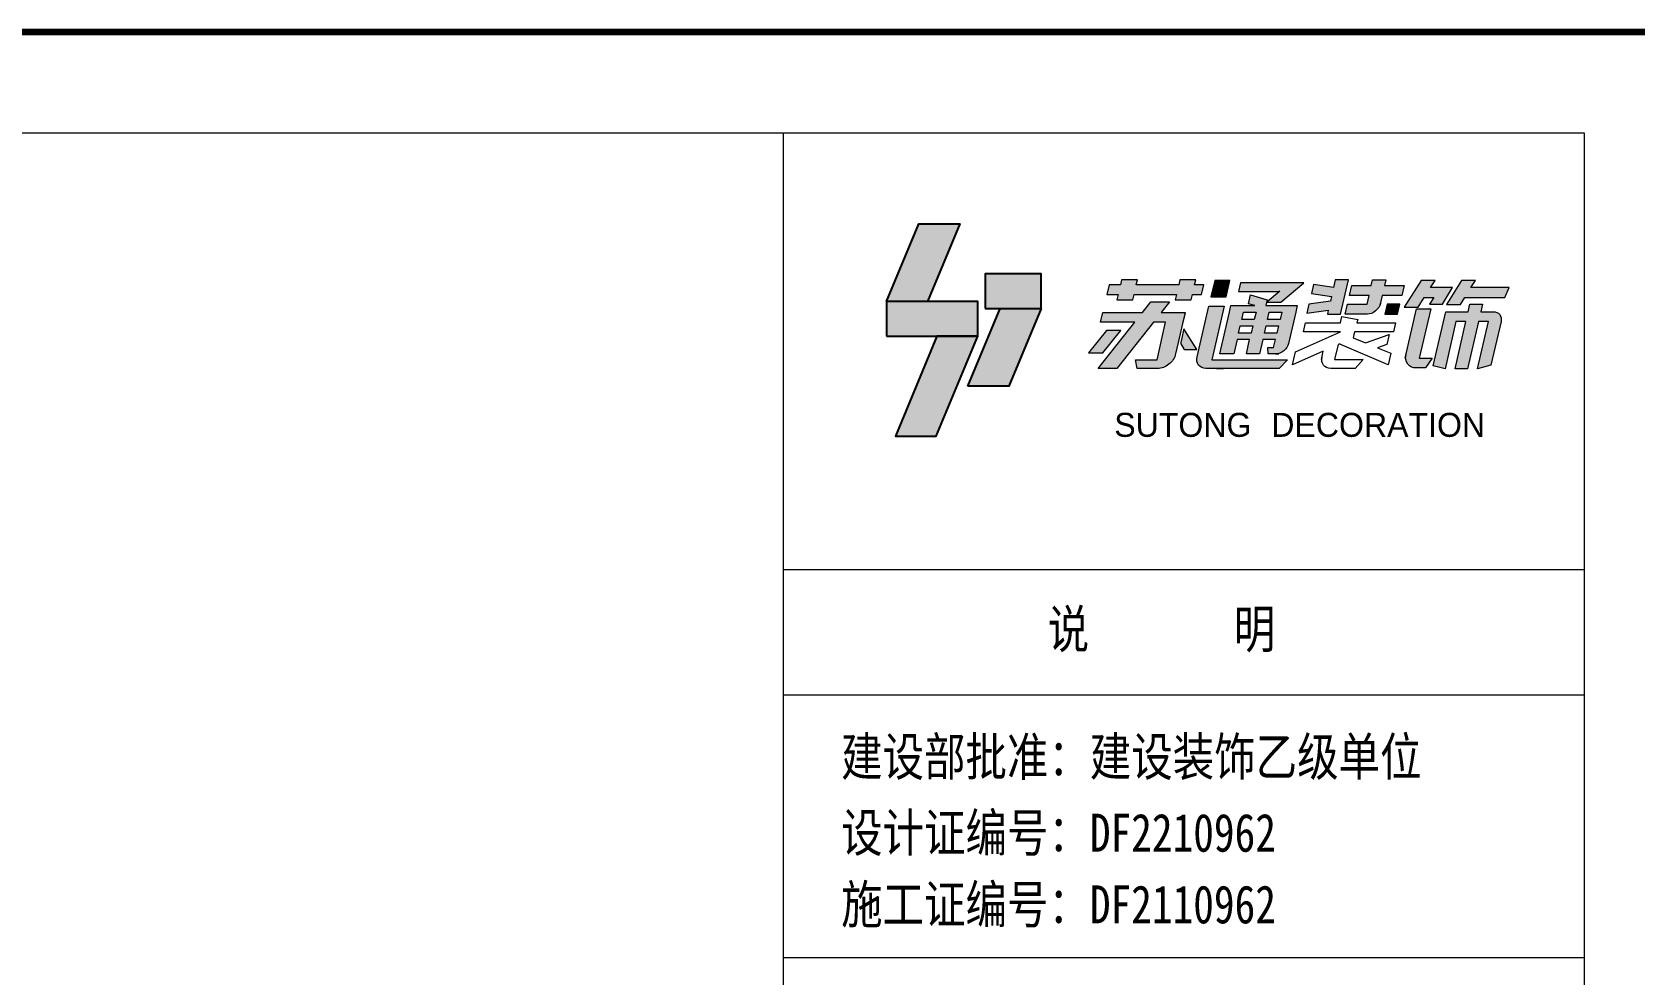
# Model space of a CAD drawing. Header units: millimetres. Extents: x 44393 to 91220, y 25301 to 41858.
# Drawn here: x 63234 to 67667, y 39252 to 41858 of the extents above; entities that cross this region are included whole.
import ezdxf

# ---------------------------------------------------------------- set-up
doc = ezdxf.new("R2010")
doc.units = ezdxf.units.MM
doc.layers.add('图层 1', color=7, linetype='Continuous')
doc.layers.add('目录', color=50, linetype='Continuous')
doc.layers.add('图框', color=165, linetype='Continuous', lineweight=0)
doc.styles.get("Standard").update_dxf_attribs({"font": ''})
doc.styles.add('黑体', font='simhei.ttf')
doc.styles.get('Standard').set_extended_font_data('SimSun')

# ---------------------------------------------------------------- blocks, each defined once
blk = doc.blocks.new('block 3')
at = {"layer": '图层 1', "lineweight": 0}
for points in [[(57.88, -37.72), (51.95, -51.96), (44.46, -51.96), (50.39, -37.72), (57.88, -37.72)], [(61.19, -58.31), (44.46, -58.31), (44.46, -51.96), (61.19, -51.96), (61.19, -58.31)], [(61.19, -58.31), (53.57, -76.65), (46.09, -76.65), (53.7, -58.31), (61.19, -58.31)]]:
    blk.add_lwpolyline(points, dxfattribs=at)
blk = doc.blocks.new('block 4')
at = {"layer": '图层 1', "lineweight": 0}
for points in [[(62.55, -46.89), (72.79, -46.89), (72.79, -53.24), (62.55, -53.24), (62.55, -46.89)], [(59.38, -67.48), (65.31, -53.24), (72.79, -53.24), (66.87, -67.48), (59.38, -67.48)]]:
    blk.add_lwpolyline(points, dxfattribs=at)
blk = doc.blocks.new('block 2')
at = {"layer": '图层 1'}
for name in ['block 3', 'block 4']:
    blk.add_blockref(name, (0, 0), dxfattribs=at)
blk = doc.blocks.new('block 6')
at = {"layer": '图层 1', "true_color": 0x717071}
h = blk.add_hatch(color=8, dxfattribs=at)
h.dxf.hatch_style = 2
h.paths.add_polyline_path([(107.88, -43.58), (104.43, -43.58), (103.57, -47.3), (107.02, -47.3)])
h = blk.add_hatch(color=8, dxfattribs=at)
h.dxf.hatch_style = 2
edge = h.paths.add_edge_path()
edge.add_spline(control_points=[(122.79, -50.73), (122.79, -50.73), (122.79, -50.73), (122.79, -50.73), (122.95, -50.01), (122.95, -50.01), (122.95, -50.01), (123.12, -49.29), (123.12, -49.29), (123.12, -49.29), (116, -49.29), (116, -49.29), (116, -49.29), (116.3, -47.96), (116.3, -47.96), (116.3, -47.96), (112.54, -46.82), (112.54, -46.82), (112.54, -46.82), (112.07, -48.86), (112.07, -48.86), (112.07, -48.86), (113.5, -49.29), (113.5, -49.29), (113.5, -49.29), (108.09, -49.29), (108.09, -49.29), (108.09, -49.29), (107.76, -50.73), (107.76, -50.73), (107.76, -50.73), (107.76, -50.73), (107.76, -50.73), (107.76, -50.73), (105.57, -60.22), (105.57, -60.22), (105.57, -60.22), (108.73, -60.22), (108.73, -60.22), (108.73, -60.22), (109.49, -56.94), (109.49, -56.94), (109.49, -56.94), (112.34, -56.94), (112.34, -56.94), (112.34, -56.94), (111.59, -60.22), (111.59, -60.22), (111.59, -60.22), (114.58, -60.22), (114.58, -60.22), (114.58, -60.22), (115.34, -56.94), (115.34, -56.94), (115.34, -56.94), (118.19, -56.94), (118.19, -56.94), (118.19, -56.94), (117.77, -58.78), (117.77, -58.78), (117.77, -58.78), (116.42, -58.78), (116.42, -58.78), (116.42, -58.78), (116.56, -60.22), (116.56, -60.22), (116.56, -60.22), (117.44, -60.22), (117.44, -60.22), (117.44, -60.22), (118.98, -60.22), (118.98, -60.22), (118.98, -60.22), (118.23, -60.22), (118.23, -60.22), (118.84, -60.22), (119.5, -59.99), (120.07, -59.52), (120.63, -59.06), (121, -58.46), (121.14, -57.85), (121.14, -57.85), (122.79, -50.73), (122.79, -50.73)], knot_values=[-1, -1, 0, 0, 0, 0, 1, 1, 1, 2, 2, 2, 3, 3, 3, 4, 4, 4, 5, 5, 5, 6, 6, 6, 7, 7, 7, 8, 8, 8, 9, 9, 9, 10, 10, 10, 11, 11, 11, 12, 12, 12, 13, 13, 13, 14, 14, 14, 15, 15, 15, 16, 16, 16, 17, 17, 17, 18, 18, 18, 19, 19, 19, 20, 20, 20, 21, 21, 21, 22, 22, 22, 23, 23, 23, 24, 24, 24, 25, 25, 25, 26, 26, 26, 27, 27, 27, 27], degree=3, periodic=0)
h.paths.add_polyline_path([(116.77, -50.73), (119.63, -50.73), (119.24, -52.39), (116.39, -52.39)])
h.paths.add_polyline_path([(116.06, -53.83), (118.91, -53.83), (118.52, -55.5), (115.67, -55.5)])
h.paths.add_polyline_path([(110.92, -50.73), (113.78, -50.73), (113.39, -52.39), (110.54, -52.39)])
h.paths.add_polyline_path([(110.21, -53.83), (113.06, -53.83), (112.68, -55.5), (109.82, -55.5)])
h = blk.add_hatch(color=8, dxfattribs=at)
h.dxf.hatch_style = 2
h.paths.add_polyline_path([(119.17, -46.01), (116.22, -48.53), (119.43, -48.53), (124.58, -44.14), (122.99, -44.14), (121.37, -44.14), (110.27, -44.14), (109.82, -46.09), (119.01, -46.09)])
h = blk.add_hatch(color=8, dxfattribs=at)
h.dxf.hatch_style = 2
edge = h.paths.add_edge_path()
edge.add_spline(control_points=[(103.08, -49.44), (103.08, -49.44), (103.08, -49.44), (103.08, -49.44), (100.43, -60.91), (100.43, -60.91), (100.28, -61.57), (100.38, -62.24), (100.77, -62.75), (101.16, -63.26), (101.77, -63.51), (102.43, -63.51), (102.43, -63.51), (106.39, -63.51), (106.39, -63.51), (106.39, -63.51), (104.81, -63.51), (104.81, -63.51), (104.81, -63.51), (119.01, -63.51), (119.01, -63.51), (119.01, -63.51), (120.91, -61.52), (120.91, -61.52), (120.91, -61.52), (103.74, -61.52), (103.74, -61.52), (103.74, -61.52), (106.53, -49.44), (106.53, -49.44), (106.53, -49.44), (103.08, -49.44), (103.08, -49.44)], knot_values=[-1, -1, 0, 0, 0, 0, 1, 1, 1, 2, 2, 2, 3, 3, 3, 4, 4, 4, 5, 5, 5, 6, 6, 6, 7, 7, 7, 8, 8, 8, 9, 9, 9, 10, 10, 10, 10], degree=3, periodic=0)
at = {"layer": '图层 1', "lineweight": 0}
for points in [[(107.88, -43.58), (104.43, -43.58), (103.57, -47.3), (107.02, -47.3), (107.88, -43.58)], [(119.17, -46.01), (116.22, -48.53), (119.43, -48.53), (124.58, -44.14), (122.99, -44.14), (121.37, -44.14), (110.27, -44.14), (109.82, -46.09), (119.01, -46.09), (119.17, -46.01)], [(110.92, -50.73), (113.78, -50.73), (113.39, -52.39), (110.54, -52.39), (110.92, -50.73)], [(116.77, -50.73), (119.63, -50.73), (119.24, -52.39), (116.39, -52.39), (116.77, -50.73)], [(110.21, -53.83), (113.06, -53.83), (112.68, -55.5), (109.82, -55.5), (110.21, -53.83)], [(116.06, -53.83), (118.91, -53.83), (118.52, -55.5), (115.67, -55.5), (116.06, -53.83)]]:
    blk.add_lwpolyline(points, dxfattribs=at)
for points, knots in [([(105.57, -60.22), (105.57, -60.22), (108.73, -60.22), (108.73, -60.22), (108.73, -60.22), (109.49, -56.94), (109.49, -56.94), (109.49, -56.94), (112.34, -56.94), (112.34, -56.94), (112.34, -56.94), (111.59, -60.22), (111.59, -60.22), (111.59, -60.22), (114.58, -60.22), (114.58, -60.22), (114.58, -60.22), (115.34, -56.94), (115.34, -56.94), (115.34, -56.94), (118.19, -56.94), (118.19, -56.94), (118.19, -56.94), (117.77, -58.78), (117.77, -58.78), (117.77, -58.78), (116.42, -58.78), (116.42, -58.78), (116.42, -58.78), (116.56, -60.22), (116.56, -60.22), (116.56, -60.22), (117.44, -60.22), (117.44, -60.22), (117.44, -60.22), (118.98, -60.22), (118.98, -60.22), (118.98, -60.22), (118.23, -60.22), (118.23, -60.22), (118.84, -60.22), (119.5, -59.99), (120.07, -59.52), (120.63, -59.06), (121, -58.46), (121.14, -57.85), (121.14, -57.85), (122.79, -50.73), (122.79, -50.73), (122.79, -50.73), (122.95, -50.01), (122.95, -50.01), (122.95, -50.01), (123.12, -49.29), (123.12, -49.29), (123.12, -49.29), (116, -49.29), (116, -49.29), (116, -49.29), (116.3, -47.96), (116.3, -47.96), (116.3, -47.96), (112.54, -46.82), (112.54, -46.82), (112.54, -46.82), (112.07, -48.86), (112.07, -48.86), (112.07, -48.86), (113.5, -49.29), (113.5, -49.29), (113.5, -49.29), (108.09, -49.29), (108.09, -49.29), (108.09, -49.29), (107.76, -50.73), (107.76, -50.73), (107.76, -50.73), (107.76, -50.73), (107.76, -50.73), (107.76, -50.73), (105.57, -60.22), (105.57, -60.22)], [0, 0, 0, 0, 1, 1, 1, 2, 2, 2, 3, 3, 3, 4, 4, 4, 5, 5, 5, 6, 6, 6, 7, 7, 7, 8, 8, 8, 9, 9, 9, 10, 10, 10, 11, 11, 11, 12, 12, 12, 13, 13, 13, 14, 14, 14, 15, 15, 15, 16, 16, 16, 17, 17, 17, 18, 18, 18, 19, 19, 19, 20, 20, 20, 21, 21, 21, 22, 22, 22, 23, 23, 23, 24, 24, 24, 25, 25, 25, 26, 26, 26, 27, 27, 27, 27]), ([(103.74, -61.52), (103.74, -61.52), (106.53, -49.44), (106.53, -49.44), (106.53, -49.44), (103.08, -49.44), (103.08, -49.44), (103.08, -49.44), (100.43, -60.91), (100.43, -60.91), (100.28, -61.57), (100.38, -62.24), (100.77, -62.75), (101.16, -63.26), (101.77, -63.51), (102.43, -63.51), (102.43, -63.51), (106.39, -63.51), (106.39, -63.51), (106.39, -63.51), (104.81, -63.51), (104.81, -63.51), (104.81, -63.51), (119.01, -63.51), (119.01, -63.51), (119.01, -63.51), (120.91, -61.52), (120.91, -61.52), (120.91, -61.52), (103.74, -61.52), (103.74, -61.52)], [0, 0, 0, 0, 1, 1, 1, 2, 2, 2, 3, 3, 3, 4, 4, 4, 5, 5, 5, 6, 6, 6, 7, 7, 7, 8, 8, 8, 9, 9, 9, 10, 10, 10, 10])]:
    blk.add_open_spline(points, degree=3, knots=knots, dxfattribs=at)
blk = doc.blocks.new('block 8')
at = {"layer": '图层 1', "true_color": 0x717071}
h = blk.add_hatch(color=8, dxfattribs=at)
h.dxf.hatch_style = 2
h.paths.add_polyline_path([(79.87, -54.88), (75.83, -60), (79.1, -60), (83.15, -54.88)])
at = {"layer": '图层 1', "lineweight": 0}
blk.add_lwpolyline([(79.87, -54.88), (75.83, -60), (79.1, -60), (83.15, -54.88), (79.87, -54.88)], dxfattribs=at)
blk = doc.blocks.new('block 7')
at = {"layer": '图层 1', "true_color": 0x717071}
h = blk.add_hatch(color=8, dxfattribs=at)
h.dxf.hatch_style = 2
h.paths.add_polyline_path([(99.86, -44.58), (100.11, -43.48), (96.52, -43.48), (96.26, -44.58), (86.64, -44.58), (86.9, -43.48), (83.3, -43.48), (83.05, -44.58), (80.48, -44.58), (79.99, -46.73), (82.55, -46.73), (82.27, -47.94), (85.87, -47.94), (86.15, -46.73), (95.77, -46.73), (95.49, -47.94), (99.08, -47.94), (99.36, -46.73), (101.45, -46.73), (101.94, -44.58)])
h = blk.add_hatch(color=8, dxfattribs=at)
h.dxf.hatch_style = 2
edge = h.paths.add_edge_path()
edge.add_spline(control_points=[(78, -63.51), (78, -63.51), (78, -63.51), (78, -63.51), (82.27, -63.51), (82.27, -63.51), (82.27, -63.51), (90.57, -53.01), (90.57, -53.01), (90.57, -53.01), (93.31, -53.01), (93.31, -53.01), (93.31, -53.01), (91.35, -61.52), (91.35, -61.52), (91.35, -61.52), (86.47, -61.52), (86.47, -61.52), (86.47, -61.52), (86.87, -63.51), (86.87, -63.51), (86.87, -63.51), (90.89, -63.51), (90.89, -63.51), (90.89, -63.51), (91.52, -63.51), (91.52, -63.51), (92.36, -63.51), (93.27, -63.19), (94.06, -62.55), (94.85, -61.91), (95.37, -61.06), (95.56, -60.22), (95.56, -60.22), (96.16, -57.64), (96.16, -57.64), (96.16, -57.64), (97.23, -53.01), (97.23, -53.01), (97.23, -53.01), (97.7, -50.96), (97.7, -50.96), (97.7, -50.96), (97.74, -50.81), (97.74, -50.81), (97.74, -50.81), (92.31, -50.81), (92.31, -50.81), (92.31, -50.81), (94.21, -48.41), (94.21, -48.41), (94.21, -48.41), (89.94, -48.41), (89.94, -48.41), (89.94, -48.41), (88.04, -50.81), (88.04, -50.81), (88.04, -50.81), (79.04, -50.81), (79.04, -50.81), (79.04, -50.81), (78.54, -53.01), (78.54, -53.01), (78.54, -53.01), (86.3, -53.01), (86.3, -53.01), (86.3, -53.01), (78, -63.51), (78, -63.51)], knot_values=[-1, -1, 0, 0, 0, 0, 1, 1, 1, 2, 2, 2, 3, 3, 3, 4, 4, 4, 5, 5, 5, 6, 6, 6, 7, 7, 7, 8, 8, 8, 9, 9, 9, 10, 10, 10, 11, 11, 11, 12, 12, 12, 13, 13, 13, 14, 14, 14, 15, 15, 15, 16, 16, 16, 17, 17, 17, 18, 18, 18, 19, 19, 19, 20, 20, 20, 21, 21, 21, 22, 22, 22, 22], degree=3, periodic=0)
at = {"layer": '图层 1', "lineweight": 0}
blk.add_lwpolyline([(99.86, -44.58), (100.11, -43.48), (96.52, -43.48), (96.26, -44.58), (86.64, -44.58), (86.9, -43.48), (83.3, -43.48), (83.05, -44.58), (80.48, -44.58), (79.99, -46.73), (82.55, -46.73), (82.27, -47.94), (85.87, -47.94), (86.15, -46.73), (95.77, -46.73), (95.49, -47.94), (99.08, -47.94), (99.36, -46.73), (101.45, -46.73), (101.94, -44.58), (99.86, -44.58)], dxfattribs=at)
blk.add_open_spline([(94.21, -48.41), (94.21, -48.41), (89.94, -48.41), (89.94, -48.41), (89.94, -48.41), (88.04, -50.81), (88.04, -50.81), (88.04, -50.81), (79.04, -50.81), (79.04, -50.81), (79.04, -50.81), (78.54, -53.01), (78.54, -53.01), (78.54, -53.01), (86.3, -53.01), (86.3, -53.01), (86.3, -53.01), (78, -63.51), (78, -63.51), (78, -63.51), (82.27, -63.51), (82.27, -63.51), (82.27, -63.51), (90.57, -53.01), (90.57, -53.01), (90.57, -53.01), (93.31, -53.01), (93.31, -53.01), (93.31, -53.01), (91.35, -61.52), (91.35, -61.52), (91.35, -61.52), (86.47, -61.52), (86.47, -61.52), (86.47, -61.52), (86.87, -63.51), (86.87, -63.51), (86.87, -63.51), (90.89, -63.51), (90.89, -63.51), (90.89, -63.51), (91.52, -63.51), (91.52, -63.51), (92.36, -63.51), (93.27, -63.19), (94.06, -62.55), (94.85, -61.91), (95.37, -61.06), (95.56, -60.22), (95.56, -60.22), (96.16, -57.64), (96.16, -57.64), (96.16, -57.64), (97.23, -53.01), (97.23, -53.01), (97.23, -53.01), (97.7, -50.96), (97.7, -50.96), (97.7, -50.96), (97.74, -50.81), (97.74, -50.81), (97.74, -50.81), (92.31, -50.81), (92.31, -50.81), (92.31, -50.81), (94.21, -48.41), (94.21, -48.41)], degree=3, knots=[0, 0, 0, 0, 1, 1, 1, 2, 2, 2, 3, 3, 3, 4, 4, 4, 5, 5, 5, 6, 6, 6, 7, 7, 7, 8, 8, 8, 9, 9, 9, 10, 10, 10, 11, 11, 11, 12, 12, 12, 13, 13, 13, 14, 14, 14, 15, 15, 15, 16, 16, 16, 17, 17, 17, 18, 18, 18, 19, 19, 19, 20, 20, 20, 21, 21, 21, 22, 22, 22, 22], dxfattribs=at)
at = {"layer": '图层 1'}
blk.add_blockref('block 8', (0, 0), dxfattribs=at)
blk = doc.blocks.new('block 9')
at = {"layer": '图层 1', "true_color": 0x717071}
h = blk.add_hatch(color=8, dxfattribs=at)
h.dxf.hatch_style = 2
h.paths.add_polyline_path([(151.91, -47.42), (154.05, -47.42), (153.1, -48.96), (156, -48.96), (158.26, -45.22), (155.92, -45.22), (153.34, -45.22), (154.4, -43.58), (151.21, -43.58), (147.32, -49.61), (150.5, -49.61)])
h = blk.add_hatch(color=8, dxfattribs=at)
h.dxf.hatch_style = 2
h.paths.add_polyline_path([(161.12, -47.42), (170.17, -47.42), (171.14, -45.22), (162.48, -45.22), (163.49, -43.58), (160.31, -43.58), (156.95, -49.03), (160.14, -49.03)])
h = blk.add_hatch(color=8, dxfattribs=at)
h.dxf.hatch_style = 2
edge = h.paths.add_edge_path()
edge.add_spline(control_points=[(147.55, -61.2), (147.55, -61.2), (147.55, -61.2), (147.55, -61.2), (147.55, -61.2), (147.55, -61.2), (147.55, -61.2), (147.75, -60.37), (147.75, -60.37), (147.57, -61.14), (147.69, -61.92), (148.14, -62.51), (148.6, -63.11), (149.31, -63.4), (150.08, -63.4), (150.08, -63.4), (152.16, -63.4), (152.16, -63.4), (152.16, -63.4), (153.72, -61.2), (153.72, -61.2), (153.72, -61.2), (150.77, -61.2), (150.77, -61.2), (150.77, -61.2), (153.36, -49.98), (153.36, -49.98), (153.36, -49.98), (150.15, -49.98), (150.15, -49.98), (150.15, -49.98), (147.55, -61.2), (147.55, -61.2)], knot_values=[-1, -1, 0, 0, 0, 0, 1, 1, 1, 2, 2, 2, 3, 3, 3, 4, 4, 4, 5, 5, 5, 6, 6, 6, 7, 7, 7, 8, 8, 8, 9, 9, 9, 10, 10, 10, 10], degree=3, periodic=0)
h = blk.add_hatch(color=8, dxfattribs=at)
h.dxf.hatch_style = 2
edge = h.paths.add_edge_path()
edge.add_spline(control_points=[(159.58, -50.67), (159.58, -50.67), (159.58, -50.67), (159.58, -50.67), (156.75, -50.67), (156.75, -50.67), (156.75, -50.67), (153.92, -62.92), (153.92, -62.92), (153.92, -62.92), (156.6, -63.57), (156.6, -63.57), (156.6, -63.57), (159.07, -52.88), (159.07, -52.88), (159.07, -52.88), (161.34, -52.88), (161.34, -52.88), (161.34, -52.88), (158.88, -63.57), (158.88, -63.57), (158.88, -63.57), (161.7, -63.57), (161.7, -63.57), (161.7, -63.57), (164.17, -52.88), (164.17, -52.88), (164.17, -52.88), (166.45, -52.88), (166.45, -52.88), (166.45, -52.88), (163.98, -63.57), (163.98, -63.57), (163.98, -63.57), (166.99, -62.78), (166.99, -62.78), (166.99, -62.78), (169.28, -52.87), (169.28, -52.87), (169.41, -52.31), (169.32, -51.74), (168.99, -51.31), (168.66, -50.88), (168.14, -50.67), (167.58, -50.67), (167.58, -50.67), (166.96, -50.67), (166.96, -50.67), (166.96, -50.67), (166.96, -50.67), (166.96, -50.67), (166.96, -50.67), (164.68, -50.67), (164.68, -50.67), (164.68, -50.67), (165.08, -48.96), (165.08, -48.96), (165.08, -48.96), (162.25, -48.96), (162.25, -48.96), (162.25, -48.96), (161.85, -50.67), (161.85, -50.67), (161.85, -50.67), (159.58, -50.67), (159.58, -50.67), (159.58, -50.67), (159.58, -50.67), (159.58, -50.67)], knot_values=[-1, -1, 0, 0, 0, 0, 1, 1, 1, 2, 2, 2, 3, 3, 3, 4, 4, 4, 5, 5, 5, 6, 6, 6, 7, 7, 7, 8, 8, 8, 9, 9, 9, 10, 10, 10, 11, 11, 11, 12, 12, 12, 13, 13, 13, 14, 14, 14, 15, 15, 15, 16, 16, 16, 17, 17, 17, 18, 18, 18, 19, 19, 19, 20, 20, 20, 21, 21, 21, 22, 22, 22, 22], degree=3, periodic=0)
at = {"layer": '图层 1', "lineweight": 0}
for points in [[(151.91, -47.42), (154.05, -47.42), (153.1, -48.96), (156, -48.96), (158.26, -45.22), (155.92, -45.22), (155.92, -45.22), (153.34, -45.22), (154.4, -43.58), (151.21, -43.58), (147.32, -49.61), (150.5, -49.61), (151.91, -47.42)], [(161.12, -47.42), (170.17, -47.42), (171.14, -45.22), (162.48, -45.22), (163.49, -43.58), (160.31, -43.58), (156.95, -49.03), (160.14, -49.03), (161.12, -47.42)]]:
    blk.add_lwpolyline(points, dxfattribs=at)
for points, knots in [([(153.36, -49.98), (153.36, -49.98), (150.15, -49.98), (150.15, -49.98), (150.15, -49.98), (147.55, -61.2), (147.55, -61.2), (147.55, -61.2), (147.55, -61.2), (147.55, -61.2), (147.55, -61.2), (147.75, -60.37), (147.75, -60.37), (147.57, -61.14), (147.69, -61.92), (148.14, -62.51), (148.6, -63.11), (149.31, -63.4), (150.08, -63.4), (150.08, -63.4), (152.16, -63.4), (152.16, -63.4), (152.16, -63.4), (153.72, -61.2), (153.72, -61.2), (153.72, -61.2), (150.77, -61.2), (150.77, -61.2), (150.77, -61.2), (153.36, -49.98), (153.36, -49.98)], [0, 0, 0, 0, 1, 1, 1, 2, 2, 2, 3, 3, 3, 4, 4, 4, 5, 5, 5, 6, 6, 6, 7, 7, 7, 8, 8, 8, 9, 9, 9, 10, 10, 10, 10]), ([(166.96, -50.67), (166.96, -50.67), (164.68, -50.67), (164.68, -50.67), (164.68, -50.67), (165.08, -48.96), (165.08, -48.96), (165.08, -48.96), (162.25, -48.96), (162.25, -48.96), (162.25, -48.96), (161.85, -50.67), (161.85, -50.67), (161.85, -50.67), (159.58, -50.67), (159.58, -50.67), (159.58, -50.67), (159.58, -50.67), (159.58, -50.67), (159.58, -50.67), (156.75, -50.67), (156.75, -50.67), (156.75, -50.67), (153.92, -62.92), (153.92, -62.92), (153.92, -62.92), (156.6, -63.57), (156.6, -63.57), (156.6, -63.57), (159.07, -52.88), (159.07, -52.88), (159.07, -52.88), (161.34, -52.88), (161.34, -52.88), (161.34, -52.88), (158.88, -63.57), (158.88, -63.57), (158.88, -63.57), (161.7, -63.57), (161.7, -63.57), (161.7, -63.57), (164.17, -52.88), (164.17, -52.88), (164.17, -52.88), (166.45, -52.88), (166.45, -52.88), (166.45, -52.88), (163.98, -63.57), (163.98, -63.57), (163.98, -63.57), (166.99, -62.78), (166.99, -62.78), (166.99, -62.78), (169.28, -52.87), (169.28, -52.87), (169.41, -52.31), (169.32, -51.74), (168.99, -51.31), (168.66, -50.88), (168.14, -50.67), (167.58, -50.67), (167.58, -50.67), (166.96, -50.67), (166.96, -50.67), (166.96, -50.67), (166.96, -50.67), (166.96, -50.67)], [0, 0, 0, 0, 1, 1, 1, 2, 2, 2, 3, 3, 3, 4, 4, 4, 5, 5, 5, 6, 6, 6, 7, 7, 7, 8, 8, 8, 9, 9, 9, 10, 10, 10, 11, 11, 11, 12, 12, 12, 13, 13, 13, 14, 14, 14, 15, 15, 15, 16, 16, 16, 17, 17, 17, 18, 18, 18, 19, 19, 19, 20, 20, 20, 21, 21, 21, 22, 22, 22, 22])]:
    blk.add_open_spline(points, degree=3, knots=knots, dxfattribs=at)
blk = doc.blocks.new('block 10')
at = {"layer": '图层 1', "true_color": 0x717071}
h = blk.add_hatch(color=8, dxfattribs=at)
h.dxf.hatch_style = 2
edge = h.paths.add_edge_path()
edge.add_spline(control_points=[(146.83, -46.97), (146.83, -46.97), (146.83, -46.97), (146.83, -46.97), (147.33, -44.76), (147.33, -44.76), (147.33, -44.76), (142.89, -44.76), (142.89, -44.76), (142.89, -44.76), (143.19, -43.48), (143.19, -43.48), (143.19, -43.48), (140.19, -43.48), (140.19, -43.48), (140.19, -43.48), (139.9, -44.76), (139.9, -44.76), (139.9, -44.76), (135.45, -44.76), (135.45, -44.76), (135.45, -44.76), (134.94, -46.97), (134.94, -46.97), (134.94, -46.97), (139.39, -46.97), (139.39, -46.97), (139.39, -46.97), (138.93, -48.93), (138.93, -48.93), (138.93, -48.93), (134.49, -48.93), (134.49, -48.93), (134.49, -48.93), (133.96, -51.21), (133.96, -51.21), (133.96, -51.21), (139, -51.21), (139, -51.21), (139.62, -51.21), (140.29, -50.97), (140.86, -50.5), (141.44, -50.03), (141.82, -49.42), (141.96, -48.81), (141.96, -48.81), (141.93, -48.93), (141.93, -48.93), (141.93, -48.93), (142.38, -46.97), (142.38, -46.97), (142.38, -46.97), (143.93, -46.97), (143.93, -46.97), (143.93, -46.97), (146.83, -46.97), (146.83, -46.97)], knot_values=[-1, -1, 0, 0, 0, 0, 1, 1, 1, 2, 2, 2, 3, 3, 3, 4, 4, 4, 5, 5, 5, 6, 6, 6, 7, 7, 7, 8, 8, 8, 9, 9, 9, 10, 10, 10, 11, 11, 11, 12, 12, 12, 13, 13, 13, 14, 14, 14, 15, 15, 15, 16, 16, 16, 17, 17, 17, 18, 18, 18, 18], degree=3, periodic=0)
h = blk.add_hatch(color=8, dxfattribs=at)
h.dxf.hatch_style = 2
h.paths.add_polyline_path([(142.95, -51.21), (145.85, -51.21), (146.37, -48.93), (143.48, -48.93)])
at = {"layer": '图层 1', "lineweight": 0}
blk.add_lwpolyline([(142.95, -51.21), (145.85, -51.21), (146.37, -48.93), (143.48, -48.93), (142.95, -51.21)], dxfattribs=at)
blk.add_open_spline([(142.89, -44.76), (142.89, -44.76), (143.19, -43.48), (143.19, -43.48), (143.19, -43.48), (140.19, -43.48), (140.19, -43.48), (140.19, -43.48), (139.9, -44.76), (139.9, -44.76), (139.9, -44.76), (135.45, -44.76), (135.45, -44.76), (135.45, -44.76), (134.94, -46.97), (134.94, -46.97), (134.94, -46.97), (139.39, -46.97), (139.39, -46.97), (139.39, -46.97), (138.93, -48.93), (138.93, -48.93), (138.93, -48.93), (134.49, -48.93), (134.49, -48.93), (134.49, -48.93), (133.96, -51.21), (133.96, -51.21), (133.96, -51.21), (139, -51.21), (139, -51.21), (139.62, -51.21), (140.29, -50.97), (140.86, -50.5), (141.44, -50.03), (141.82, -49.42), (141.96, -48.81), (141.96, -48.81), (141.93, -48.93), (141.93, -48.93), (141.93, -48.93), (142.38, -46.97), (142.38, -46.97), (142.38, -46.97), (143.93, -46.97), (143.93, -46.97), (143.93, -46.97), (146.83, -46.97), (146.83, -46.97), (146.83, -46.97), (147.33, -44.76), (147.33, -44.76), (147.33, -44.76), (142.89, -44.76), (142.89, -44.76)], degree=3, knots=[0, 0, 0, 0, 1, 1, 1, 2, 2, 2, 3, 3, 3, 4, 4, 4, 5, 5, 5, 6, 6, 6, 7, 7, 7, 8, 8, 8, 9, 9, 9, 10, 10, 10, 11, 11, 11, 12, 12, 12, 13, 13, 13, 14, 14, 14, 15, 15, 15, 16, 16, 16, 17, 17, 17, 18, 18, 18, 18], dxfattribs=at)
blk = doc.blocks.new('block 12')
at = {"layer": '图层 1', "true_color": 0x717071}
h = blk.add_hatch(color=8, dxfattribs=at)
h.dxf.hatch_style = 2
h.paths.add_polyline_path([(100.36, -59.2), (97.42, -54.55), (96.71, -57.64), (96.68, -57.77), (97.5, -59.2)])
at = {"layer": '图层 1', "lineweight": 0}
blk.add_lwpolyline([(100.36, -59.2), (97.42, -54.55), (96.71, -57.64), (96.68, -57.77), (97.5, -59.2), (100.36, -59.2)], dxfattribs=at)

msp = doc.modelspace()

# ---------------------------------------------------------------- hatches: boundary and pattern name
h = msp.add_hatch(color=256)
h.set_gradient(color1=(179, 44, 20), color2=(242, 152, 136), rotation=75, one_color=1, tint=0.74, name='CYLINDER')
h.paths.add_polyline_path([(65710.5, 41113.3), (65597.6, 41113.3), (65687, 41327.9), (65799.8, 41327.9)])
h = msp.add_hatch(color=256)
h.set_gradient(color1=(191, 137, 13), color2=(247, 217, 145), rotation=180, one_color=1, tint=0.77)
h.paths.add_polyline_path([(65870.3, 41093.9), (66024.6, 41093.9), (66024.6, 41189.7), (65870.3, 41189.7)])
h = msp.add_hatch(color=256)
h.set_gradient(color1=(196, 29, 14), color2=(248, 158, 150), one_color=1, tint=0.78, name='CYLINDER')
h.paths.add_polyline_path([(65597.6, 41017.6), (65849.7, 41017.6), (65849.7, 41113.3), (65597.6, 41113.3)])
h = msp.add_hatch(color=256)
h.set_gradient(color1=(191, 137, 13), color2=(247, 217, 145), rotation=270, one_color=1, tint=0.77)
h.paths.add_polyline_path([(65822.4, 40879.4), (65911.8, 41093.9), (66024.6, 41093.9), (65935.3, 40879.4)])
h = msp.add_hatch(color=256)
h.set_gradient(color1=(184, 45, 20), color2=(243, 164, 149), rotation=180, one_color=1, tint=0.77)
h.paths.add_polyline_path([(65736.8, 41017.6), (65622.1, 40741.1), (65734.9, 40741.1), (65849.7, 41017.6)])
at = {"layer": '图层 1', "true_color": 0x717071}
h = msp.add_hatch(color=8, dxfattribs=at)
h.dxf.hatch_style = 2
h.paths.add_polyline_path([(66824.7, 41114.6), (66765.5, 41106.2), (66759.7, 41081.4), (66818.9, 41089.7), (66816.4, 41078.6), (66852.9, 41078.6), (66874.7, 41172.9), (66838.1, 41172.9), (66833.4, 41152.3), (66778, 41160.6), (66772.3, 41135.8), (66827.6, 41127.4)])

# ---------------------------------------------------------------- linework, layer by layer
at = {"color": 1, "lineweight": 90}
msp.add_lwpolyline([(44393.2, 25301.3), (67806.7, 25301.3), (67806.7, 41858), (44393.2, 41858)], close=True, dxfattribs=at)
for points in [[(65710.5, 41113.3), (65597.6, 41113.3), (65687, 41327.9), (65799.8, 41327.9)], [(65870.3, 41093.9), (66024.6, 41093.9), (66024.6, 41189.7), (65870.3, 41189.7)], [(65597.6, 41017.6), (65849.7, 41017.6), (65849.7, 41113.3), (65597.6, 41113.3)], [(65822.4, 40879.4), (65911.8, 41093.9), (66024.6, 41093.9), (65935.3, 40879.4)], [(65736.8, 41017.6), (65622.1, 40741.1), (65734.9, 40741.1), (65849.7, 41017.6)]]:
    msp.add_lwpolyline(points, close=True)
at = {"layer": '图层 1', "lineweight": 0}
msp.add_lwpolyline([(66824.7, 41114.6), (66765.5, 41106.2), (66759.7, 41081.4), (66818.9, 41089.7), (66816.4, 41078.6), (66852.9, 41078.6), (66874.7, 41172.9), (66838.1, 41172.9), (66833.4, 41152.3), (66778, 41160.6), (66772.3, 41135.8), (66827.6, 41127.4), (66824.7, 41114.6)], dxfattribs=at)
msp.add_open_spline([(66984.5, 40938), (66984.5, 40938), (66992, 40970.3), (66992, 40970.3), (66992, 40970.3), (66955.5, 40985.3), (66955.5, 40985.3), (66955.5, 40985.3), (66981, 40994.4), (66981, 40994.4), (66981, 40994.4), (66987.5, 41022.2), (66987.5, 41022.2), (66987.5, 41022.2), (66921.7, 40999.2), (66921.7, 40999.2), (66921.7, 40999.2), (66887.6, 41013.2), (66887.6, 41013.2), (66887.6, 41013.2), (66891.4, 41029.8), (66891.4, 41029.8), (66891.4, 41029.8), (66999.3, 41029.8), (66999.3, 41029.8), (66999.3, 41029.8), (67004.9, 41054.1), (67004.9, 41054.1), (67004.9, 41054.1), (66898.2, 41054.1), (66898.2, 41054.1), (66898.2, 41054.1), (66900.4, 41063.7), (66900.4, 41063.7), (66900.4, 41063.7), (66856.6, 41071.6), (66856.6, 41071.6), (66856.6, 41071.6), (66852.6, 41054.1), (66852.6, 41054.1), (66852.6, 41054.1), (66756.4, 41054.1), (66756.4, 41054.1), (66756.4, 41054.1), (66750.8, 41029.8), (66750.8, 41029.8), (66750.8, 41029.8), (66853, 41029.8), (66853, 41029.8), (66853, 41029.8), (66728.7, 40974.3), (66728.7, 40974.3), (66728.7, 40974.3), (66720.3, 40938), (66720.3, 40938), (66720.3, 40938), (66805.2, 40976), (66805.2, 40976), (66805.2, 40976), (66799.9, 40952.7), (66799.9, 40952.7), (66799.9, 40952.7), (66801.5, 40959.9), (66801.5, 40959.9), (66799.6, 40951.8), (66800.9, 40943.8), (66805.6, 40937.6), (66810.3, 40931.5), (66817.7, 40928.4), (66825.7, 40928.4), (66825.7, 40928.4), (66830.8, 40928.4), (66830.8, 40928.4), (66830.8, 40928.4), (66893.1, 40928.4), (66893.1, 40928.4), (66893.1, 40928.4), (66915.5, 40952.7), (66915.5, 40952.7), (66915.5, 40952.7), (66836.4, 40952.7), (66836.4, 40952.7), (66836.4, 40952.7), (66846, 40994.2), (66846, 40994.2), (66846, 40994.2), (66851.6, 40996.7), (66851.6, 40996.7), (66851.6, 40996.7), (66851.1, 40995.6), (66851.1, 40995.6), (66851.1, 40995.6), (66984.5, 40938), (66984.5, 40938)], degree=3, knots=[0, 0, 0, 0, 1, 1, 1, 2, 2, 2, 3, 3, 3, 4, 4, 4, 5, 5, 5, 6, 6, 6, 7, 7, 7, 8, 8, 8, 9, 9, 9, 10, 10, 10, 11, 11, 11, 12, 12, 12, 13, 13, 13, 14, 14, 14, 15, 15, 15, 16, 16, 16, 17, 17, 17, 18, 18, 18, 19, 19, 19, 20, 20, 20, 21, 21, 21, 22, 22, 22, 23, 23, 23, 24, 24, 24, 25, 25, 25, 26, 26, 26, 27, 27, 27, 28, 28, 28, 29, 29, 29, 30, 30, 30, 31, 31, 31, 31], dxfattribs=at)
at = {"layer": '图框', "color": 1}
msp.add_line((44393.2, 41858), (67806.7, 41858), dxfattribs=at)
at = {"layer": '图框', "color": 142}
for p, q in [((67527.5, 41578.7), (44672.4, 41578.7)), ((65312.5, 25580.5), (65312.5, 41578.7)), ((67527.5, 25580.5), (67527.5, 41578.7)), ((65312.5, 40372.8), (67527.5, 40372.8)), ((65312.5, 40026.5), (67527.5, 40026.5)), ((65312.5, 39300.5), (67527.5, 39300.5))]:
    msp.add_line(p, q, dxfattribs=at)

# ---------------------------------------------------------------- block references
at = {"layer": '图层 1'}
for name, p, xscale, yscale, zscale in [('block 2', (64927.5, 41896.4), 15.07154472370629, 15.07154472370629, 15.07154472370629), ('block 7', (65230.1, 41703.7), 12.20795122619091, 12.20795122619091, 12.20795122619091), ('block 6', (65230.1, 41703.7), 12.20795122619091, 12.20795122619091, 12.20795122619091), ('block 10', (65230.1, 41703.7), 12.20795122619091, 12.20795122619091, 12.20795122619091), ('block 9', (65230.1, 41703.7), 12.20795122619091, 12.20795122619091, 12.20795122619091), ('block 12', (65230.1, 41703.7), 12.20795122619091, 12.20795122619091, 12.20795122619091)]:
    msp.add_blockref(name, p, dxfattribs=dict(at, xscale=xscale, yscale=yscale, zscale=zscale))

# ---------------------------------------------------------------- texts
at = {"color": 2, "char_height": 66.315, "width": 40.766, "attachment_point": 1}
for s, insert in [('{\\fVivaldi|b0|i0|c0|p66;SUTONG}', (66227.1, 40805.7)), ('{\\fVivaldi|b0|i0|c134|p66;DECORATION}', (66661.4, 40805.7))]:
    msp.add_mtext(s, dxfattribs=dict(at, insert=insert))
at = {"layer": '目录', "color": 150, "style": '黑体', "width": 0.8}
for s, height, p in [('说       明', 105.07, (66042.8, 40155.7)), ('建设部批准：建设装饰乙级单位', 105.073, (65471.6, 39803)), ('设计证编号：DF2210962', 105.073, (65471.6, 39593)), ('施工证编号：DF2110962', 105.073, (65471.6, 39394.9))]:
    msp.add_text(s, height=height, dxfattribs=at).set_placement(p)

doc.saveas('drawing.dxf')
